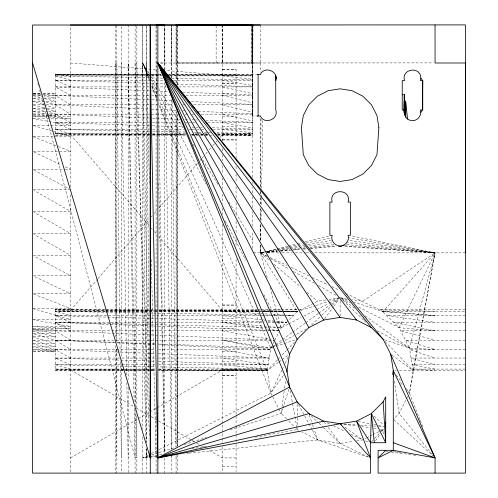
<?xml version="1.0" encoding="UTF-8"?>
<svg xmlns="http://www.w3.org/2000/svg" width="498" height="498" viewBox="0 0 498 498"><rect width="100%" height="100%" fill="white"/><g stroke="black" fill="none" stroke-linecap="round" stroke-linejoin="round"><path stroke-width="0.37" stroke-dasharray="2.49 1.87" d="M70.523 187.111L70.523 25.018M115.331 337.177L115.337 25.018M116.856 342.076L116.856 25.018M121.282 356.07L121.282 25.018M128.167 25.018L128.167 379.395M135.076 401.936L135.083 25.018M136.85 408.161L136.85 25.018M149.4 367.736L146.468 62.997L146.474 25.018L146.468 442.361M156.876 98.753L156.092 62.997L156.092 25.018L156.092 308.654M164.77 69.994L164.77 25.025L164.894 69.994M164.776 25.018L164.77 62.997L159.709 62.997M171.835 78.541L171.679 25.074L171.661 77.763M171.661 62.997L171.661 25.018M176.161 83.21L176.099 25.074L176.08 83.21M216.126 62.997L216.126 25.796M222.419 25.018L222.413 140.741M258.107 116.022L252.791 116.022L252.617 38.122M252.617 248.434L252.648 231.091M252.617 226.335L252.673 211.65M252.617 207.678L252.691 196.878M252.617 192.913L252.704 187.547M252.617 183.588L252.71 182.106M252.617 177.369L252.617 25.796M251.16 25.025L251.179 62.997L252.791 63.756L252.803 25.031M267.239 277.56L260.386 252.86L260.423 245.109M260.448 240.459L260.522 224.193M260.541 220.315L260.597 207.921M260.616 204.049L260.647 197.849M260.666 193.977L260.678 191.649M260.697 186.999L261.014 118.817M260.367 25.025L260.386 62.997L176.08 62.997L176.292 25.784M252.791 116.022L252.791 63.022L251.179 62.997L251.384 25.784M253.003 25.056L252.791 63.041L251.179 62.997M70.523 340.196L55.334 330.809L279.571 330.809L281.146 327.721L297.275 311.592L260.386 252.86L260.535 245.084M260.622 240.416L260.896 225.644M260.983 220.981L261.213 208.538M261.282 204.647L261.4 198.428M261.413 197.65L261.487 193.766M261.587 188.319L262.844 120.672M286.524 418.806L281.146 413.427L281.669 409.599M282.086 406.542L284.165 391.235M284.576 388.172L285.721 379.756M419.988 419.746L409.468 393.103L413.041 370.574L435.065 252.86L351.127 235.884M407.955 391.347L409.468 393.103L435.065 252.86L349.254 237.801M391.932 355.062L413.041 370.574L409.468 348.046L435.065 252.86L348.849 240.36M230.051 429.842L281.146 413.427L282.553 409.026M282.783 408.292L288.871 389.206M465.443 340.196L405.472 340.196L435.065 349.584L409.468 348.046L399.116 327.721L435.065 252.86L347.654 242.669M281.856 370.145L270.794 393.103L150.981 453.709M282.192 369.448L283.872 365.974M285.211 363.191L288.23 356.929M271.846 345.973L270.794 348.046L267.221 370.574L270.794 393.103L281.146 413.427M273.122 343.464L274.653 340.458M274.79 340.196L279.235 331.481M407.744 396.489L399.116 413.427L393.296 419.248M375.548 440.842L380.092 433.945M381.742 431.436L385.153 427.384M283.374 375.579L270.794 393.103L158.688 104.256M324.615 318.77L333.286 306.98M333.741 306.357L338.765 299.528M149.251 370.574L55.334 370.574L55.334 309.818L70.523 310.416L97.446 279.241M97.957 278.656L149.263 219.245M151.299 216.891L152.313 215.715M154.343 213.362L156.882 210.424M158.918 208.071L197.525 163.363M200.065 160.424L201.59 158.657M202.095 158.071L203.62 156.304M205.649 153.95L207.174 152.189M209.21 149.836L212.254 146.306M212.764 145.715L215.304 142.777M215.815 142.185L216.829 141.015M219.873 137.485L222.413 134.541L252.617 133.838M346.583 244.574L435.065 252.86L382.987 311.592L354.171 302.23M371.552 441.626L374.147 438.881M374.67 438.333L380.908 431.754M381.424 431.206L382.987 429.556L384.039 434.679M277.367 359.973L267.221 370.574L158.563 370.574M277.903 359.413L280.038 357.184M282.173 354.95L286.443 350.486M286.979 349.926L294.455 342.114M311.673 324.895L321.16 315.819M321.714 315.284L331.761 305.672M332.322 305.143L338.459 299.267M278.394 362.357L267.221 370.574L158.376 370.238M279.017 361.903L281.501 360.079M282.123 359.624L288.33 355.062M272.039 347.137L270.794 348.046L158.414 343.95M272.667 346.683L275.164 344.865M275.792 344.411L282.036 339.873M282.659 339.418L292.033 332.614M292.656 332.16L305.15 323.084M305.772 322.629L318.266 313.553M318.894 313.099L330.137 304.925M330.759 304.471L338.883 298.576M345.021 245.794L435.065 252.86L362.662 301.234L352.148 299.572M70.523 457.911L137.734 418.999M138.407 418.613L149.157 412.388M149.83 411.995L156.553 408.105M157.225 407.719L222.413 369.97L267.457 369.086L222.413 364.773M272.151 347.311L270.794 348.046L222.413 340.196L270.551 349.584L158.669 349.584M272.836 346.944L274.871 345.849M275.556 345.481L282.354 341.827M285.074 340.364L293.92 335.608M296.64 334.146L306.164 329.029M325.86 299.927L317.6 301.234L297.275 311.592L284.831 311.574M70.523 330.809L55.334 322.343L281.146 327.721L288.006 324.223M288.691 323.874L301.035 317.587M303.78 316.186L316.124 309.899M316.809 309.551L328.468 303.606M329.159 303.257L338.074 298.713M356.655 440.867L362.662 439.915L366.049 438.184M366.727 437.842L369.435 436.46M370.114 436.117L372.143 435.078M372.821 434.735L378.922 431.629M379.594 431.28L382.987 429.556L380.69 429.245M148.211 455.11L142.671 457.911L148.865 457.276M294.928 340.053L270.794 348.046L158.607 98.448M254.098 62.997L159.198 62.997M300.973 310.391L315.01 305.828M315.751 305.585L339.393 297.904M148.597 456.006L142.671 457.911L150.29 456.517M151.56 455.054L158.221 452.919M158.962 452.676L175.252 447.447M184.142 444.59L206.359 437.456M260.386 245.084L260.386 252.86L264.164 251.932M264.924 251.745L276.253 248.969M277.006 248.788L287.583 246.193M288.342 246.006L296.652 243.97M297.406 243.79L301.184 242.862M304.963 241.935L329.134 236.015M268.646 259.838L260.386 252.86L264.183 252.05M264.942 251.888L276.334 249.467M277.093 249.305L288.485 246.877M289.245 246.715L296.839 245.103M297.599 244.941L302.155 243.97M305.953 243.161L331.014 237.832M151.05 456.373L162.473 454.282M191.413 448.972L208.17 445.897M255.387 437.238L297.275 429.556L298.632 430.247M267.146 256.657L260.386 252.86L264.208 252.187M267.264 251.652L277.193 249.909M277.952 249.772L289.413 247.761M290.178 247.631L297.816 246.286M298.576 246.155L303.923 245.215M307.745 244.543L331.419 240.385M328.867 299.447L339.381 297.785M189.116 453.13L317.6 439.915L340.128 443.481L353.648 441.34M267.395 256.171L260.386 252.86L264.226 252.318M267.302 251.882L277.293 250.475M278.058 250.37L289.581 248.745M290.353 248.639L298.8 247.45M299.572 247.338L304.944 246.585M308.791 246.043L331.836 242.794M260.386 252.86L264.245 252.424M267.333 252.075L277.361 250.948M280.449 250.6L289.705 249.554M293.559 249.118L299.734 248.427M302.821 248.079L305.903 247.73M309.762 247.294L333.679 244.599M149.637 457.195L156.602 456.479M157.38 456.398L159.702 456.162M186.794 453.373L188.337 453.211M267.333 252.206L277.361 251.266M280.449 250.973L290.483 250.033M293.565 249.741L299.74 249.162M302.828 248.876L305.915 248.583M309.768 248.222L335.235 245.831M267.358 252.262L277.423 251.397M280.517 251.135L290.583 250.27M291.355 250.201L299.871 249.473M303.743 249.143L306.065 248.944M310.708 248.546L336.262 246.354M150.869 74.389L55.334 74.389L55.334 135.145L70.523 134.541L149.568 134.541M55.334 370.574L70.523 369.97L154.996 369.97M252.617 74.507L222.413 74.986L169.569 74.8M257.323 310.148L222.413 310.416L55.334 309.818L70.523 311.306M258.095 310.142L268.179 310.067M268.957 310.061L280.592 309.974M281.364 309.968L297.655 309.843L281.339 309.818M176.08 62.997L433.602 62.891M156.092 62.997L158.426 62.997M222.413 69.378L236.083 69.378L236.083 157.81M222.413 69.726L236.083 69.726M151.647 74.389L160.966 74.389M167.957 74.389L252.617 74.389L252.617 135.145L218.441 135.145M258.107 74.519L252.791 74.519L252.772 25.049M158.096 74.986L70.523 74.986L55.334 74.389L70.523 75.877M158.868 74.986L161.196 74.986M168.946 74.986L236.083 74.961M70.523 80.19L55.334 75.877L150.869 75.877M151.647 75.877L161.744 75.877M170.285 75.877L252.617 75.877M70.523 86.907L55.334 80.19L150.869 80.19M151.647 80.19L164.072 80.19M173.397 80.19L252.617 80.19M222.413 83.11L236.083 83.11M222.413 83.315L236.083 83.315M70.523 95.379L55.334 86.907L150.869 86.907M151.647 86.907L166.407 86.907M178.832 86.907L252.617 86.907M33.31 93.375L40.145 93.375M43.183 93.375L55.334 93.375M222.413 93.381L236.083 93.381M33.31 93.929L40.145 93.929M43.183 93.929L55.334 93.929M70.523 104.767L55.334 95.379L150.869 95.379M151.647 95.379L170.285 95.379M185.822 95.379L252.617 95.379M33.31 95.548L40.904 95.548M43.942 95.548L55.334 95.548L43.183 94.39M33.31 98.069L43.183 98.069M43.942 98.069L55.334 98.069L43.942 96.002M33.31 101.243L55.334 101.243L44.31 98.486M33.31 104.767L45.461 104.767M46.221 104.767L150.869 104.767M151.647 104.767L173.397 104.767M182.716 104.767L185.044 104.767M193.591 104.767L252.617 104.767M33.31 108.284L46.221 108.284M46.98 108.284L55.334 108.284L33.285 101.474M33.31 111.459L47.74 111.459M48.499 111.459L55.334 111.459L47.254 109.087M33.31 113.98L48.499 113.98M49.258 113.98L55.334 113.98L48.723 112.33M70.523 122.62L55.334 114.154L150.869 114.154M151.647 114.154L177.276 114.154M185.044 114.154L187.373 114.154M192.035 114.154L193.591 114.154M201.354 114.154L252.617 114.154M33.31 115.598L48.499 115.598M49.258 115.598L55.334 115.598L49.258 114.496M48.829 116.159L33.31 116.159L70.523 118.48L50.379 118.48M49.601 116.159L70.523 116.159M222.413 116.152L236.083 116.152M33.329 118.48L49.601 118.48M70.523 129.343L55.334 122.62L149.319 122.62M152.425 122.62L180.382 122.62M185.822 122.62L188.151 122.62M188.929 122.62L192.035 122.62M192.813 122.62L196.698 122.62M207.566 122.62L252.617 122.62M33.329 125.347L70.523 125.347L33.31 118.617M222.413 126.417L236.083 126.417M70.523 133.657L55.334 129.343L149.319 129.343M152.425 129.343L183.494 129.343M188.929 129.343L191.257 129.343M192.035 129.343L195.919 129.343M196.698 129.343L200.582 129.343M201.354 129.343L203.688 129.343M213.007 129.343L252.617 129.343M149.562 134.802L70.523 134.541L55.334 133.657L149.319 133.657M152.425 133.657L185.822 133.657M195.141 133.657L198.248 133.657M199.026 133.657L203.688 133.657M204.46 133.657L206.794 133.657M216.891 133.657L252.617 133.657M152.668 134.541L158.096 134.541M158.868 134.541L185.219 134.541M191.419 134.541L194.519 134.541M195.291 134.541L197.619 134.541M200.719 134.541L204.591 134.541M205.369 134.541L207.691 134.541M217.763 134.541L236.083 134.572M55.334 135.145L149.319 135.145M152.425 135.145L185.822 135.145M192.035 135.145L212.229 135.145M33.329 136.464L70.523 136.464L54.145 131.671M222.413 139.801L236.083 139.801M222.413 139.994L236.083 139.994M33.329 151.336L70.523 151.336L58.347 146.568M33.329 169.32L64.323 169.32M65.101 169.32L70.523 169.32L64.902 166.656M33.329 189.626L68.973 189.626M33.329 211.364L70.523 211.364L33.883 190.385M33.329 233.593L70.523 233.593L33.883 212.148M253.395 252.86L266.598 252.86M267.376 252.86L281.351 252.86M282.123 252.86L292.22 252.86M295.32 252.86L305.417 252.86M306.189 252.86L309.295 252.86M314.73 252.86L465.443 252.86M33.329 255.337L70.523 255.337L33.883 234.359M33.329 275.643L70.523 275.643L33.908 256.059M33.329 293.627L70.523 293.627L33.957 276.309M222.413 304.969L236.083 304.969M222.413 305.156L236.083 305.156M33.329 308.499L70.523 308.499L33.266 293.907M105.041 309.818L55.334 309.818L105.078 310.123M105.819 309.818L149.313 309.818M150.085 309.818L153.969 309.818M154.747 309.818L257.267 309.818M258.039 309.818L260.373 309.818M261.145 309.818L268.136 309.818M268.914 309.818L280.561 309.818M465.443 309.818L379.507 309.818L435.065 311.306M70.523 310.416L154.218 310.416M158.868 310.416L236.083 310.391M105.078 311.306L55.334 311.306L70.523 315.62M105.856 311.306L154.044 311.306M154.822 311.306L257.422 311.306M263.629 311.306L282.291 311.306M283.063 311.306L297.841 311.306L282.615 311.536M465.443 322.337L393.737 322.343L435.065 330.809L399.116 327.721L382.42 311.306L464.684 311.306M70.523 322.343L55.334 315.62L284.009 315.62M287.029 315.62L293.247 315.62L286.319 315.197M465.443 315.62L387.014 315.62L435.065 322.343M222.413 318.539L236.083 318.539M33.329 319.61L70.523 319.61L33.298 308.716M261.811 322.343L55.334 322.343L264.83 330.249M267.905 322.343L286.524 322.343L222.413 315.62M33.31 328.805L70.523 328.805L33.329 326.526L70.523 326.483L33.31 319.747M222.413 328.811L236.083 328.811M33.31 329.359L55.334 329.359M465.443 330.809L400.691 330.809L435.065 340.196M33.31 330.977L55.334 330.977L33.31 328.879M33.31 333.498L55.334 333.498L33.31 329.502M33.31 336.673L55.334 336.673L33.285 331.164M33.31 340.196L274.018 340.196M33.31 343.713L55.334 343.713L33.285 336.903M33.31 346.894L55.334 346.894L33.285 340.414M33.31 349.409L55.334 349.409L33.285 343.9M70.523 358.05L55.334 349.584L154.785 349.584M465.443 349.584L409.711 349.584L435.065 358.05M33.31 351.028L55.334 351.028L33.31 347.031M33.31 351.588L55.334 351.588L33.31 349.484M222.413 351.582L236.083 351.582M70.523 364.773L55.334 358.05L154.884 358.05M158.769 358.05L269.206 358.05L222.413 349.584M465.443 358.05L411.055 358.05L435.065 364.773M222.413 361.847L236.083 361.847M70.523 369.086L55.334 364.773L154.747 364.773M158.632 364.773L268.142 364.773L222.413 358.05M465.443 364.773L412.12 364.773L435.065 369.086M150.601 370.219L70.523 369.97L55.334 369.086L154.791 369.086M158.675 369.086L267.457 369.086L158.675 366.877M465.443 369.086L412.805 369.086L435.065 370.574M158.868 369.97L236.083 370.002M150.023 370.574L154.685 370.574M394.814 370.574L396.333 370.574M399.371 370.574L465.443 370.574M222.413 375.231L236.083 375.231M222.413 375.424L236.083 375.424M236.083 457.911L222.413 457.911L207.629 449.352M222.413 466.719L236.083 466.719M105.122 311.362L55.334 311.306L293.247 315.62M105.9 311.362L154.137 311.418M154.915 311.424L257.603 311.543M258.381 311.543L260.715 311.549M261.494 311.549L269.269 311.555M270.047 311.555L281.719 311.574M161.022 74.768L55.334 74.389L150.869 75.08M152.662 134.815L158.084 134.834M158.862 134.834L185.206 134.921M191.406 134.939L194.506 134.952M195.278 134.952L197.6 134.964M200.7 134.97L204.578 134.983M205.35 134.989L207.678 134.995M217.751 135.026L252.617 135.145M257.914 311.437L222.413 311.306L260.143 313.603M258.686 311.443L261.002 311.449M261.774 311.455L281.843 311.53M151.38 370.219L155.27 370.232M151.647 75.086L160.966 75.154M169.513 75.217L252.617 75.814M55.334 133.657L149.319 134.336M152.425 134.36L185.822 134.603M192.035 134.647L194.363 134.665M195.141 134.672L197.469 134.684M200.582 134.709L204.46 134.74M205.238 134.74L207.566 134.759M217.67 134.834L252.617 135.089M105.856 310.13L154.044 310.422M154.822 310.428L257.422 311.057M263.641 311.094L269.082 311.126M269.86 311.132L281.513 311.206M282.291 311.206L297.841 311.306L282.285 311.119M55.334 369.086L122.863 369.56M123.635 369.566L149.251 369.746M150.023 369.753L154.685 369.784M158.563 369.809L267.221 370.574L158.713 102.613M257.404 310.827L222.413 310.416L158.918 236.892M263.629 310.901L269.069 310.964M269.848 310.976L281.507 311.113M222.413 369.97L267.221 370.574L222.413 369.086M222.413 134.541L252.617 135.02M55.334 364.773L154.791 366.796M55.334 75.877L150.869 77.881M151.647 77.9L163.3 78.142M171.841 78.323L252.617 80.022M55.334 129.343L149.319 131.316M152.425 131.385L185.044 132.07M194.363 132.269L197.469 132.331M198.248 132.35L201.354 132.412M204.46 132.48L207.566 132.543M208.345 132.561L210.679 132.611M216.891 132.742L252.617 133.495M252.617 75.69L222.413 74.986L165.846 70.523M55.334 315.62L264.805 321.708M267.905 321.801L286.524 322.343M55.334 358.05L154.747 361.193M158.632 361.311L268.142 364.773M55.334 80.19L150.869 83.322M151.647 83.347L164.85 83.776M176.504 84.162L252.617 86.652M55.334 122.62L149.319 125.701M152.425 125.801L182.716 126.797M192.035 127.102L195.141 127.202M195.919 127.227L199.804 127.357M200.582 127.382L202.132 127.432M212.229 127.762L252.617 129.088M114.235 342.344L55.334 340.196L33.285 333.716M117.335 342.456L155.314 343.838M267.936 330.367L279.571 330.809M222.413 133.657L252.617 134.84M55.334 349.584L155.295 353.543M158.395 353.661L269.206 358.05M55.334 86.907L150.869 90.854M151.647 90.885L168.735 91.595M182.716 92.167L252.617 95.056M55.334 114.154L149.319 118.032M152.425 118.163L179.61 119.283M185.044 119.508L188.929 119.669M192.035 119.8L195.141 119.925M195.919 119.956L197.469 120.024M206.016 120.373L252.617 122.296M55.334 330.809L274.012 340.165M154.785 344.535L55.334 340.196L70.523 349.584M158.669 344.703L270.551 349.584M55.334 95.379L150.869 99.749M151.647 99.787L171.841 100.708M191.257 101.598L252.617 104.412M45.779 101.959L55.334 104.767L150.869 109.137M151.647 109.174L176.504 110.313M182.716 110.593L185.044 110.705M189.707 110.917L191.257 110.986M198.248 111.309L252.617 113.799M260.908 313.647L263.99 313.84M264.762 313.883L270.153 314.213M273.228 314.4L285.547 315.147M343.994 423.997L356.35 424.844M360.21 425.105L369.479 425.74M373.338 426.002L377.976 426.319M378.748 426.369L383.379 426.686M344.759 246.354L435.065 252.86M70.523 62.997L158.096 69.907M382.42 311.306L435.065 315.62L382.987 311.592L346.552 293.615M269.935 287.296L281.146 327.721L222.413 322.343L264.332 328.549M33.31 93.443L42.423 94.315M33.31 114.054L48.499 115.505M49.258 115.573L55.334 116.159M222.413 75.877L252.617 79.307M222.413 129.343L252.617 132.773M385.801 451.344L388.11 451.649M391.191 452.06L412.742 454.935M413.508 455.035L415.818 455.346M343.956 424.252L356.966 426.02M361.56 426.649L369.977 427.788M373.799 428.311L376.862 428.728M267.382 329.004L278.812 330.697M393.296 451.487L397.852 452.184M398.612 452.302L402.409 452.887M340.128 297.667L346.141 298.619M222.413 80.19L252.617 85.532M222.413 122.62L252.617 127.967M222.413 330.809L268.721 339.107M33.31 94.066L40.904 95.448M33.31 111.602L48.499 114.359M358.056 421.426L370.755 423.916M373.743 424.501L377.478 425.236M378.225 425.379L383.454 426.406M222.413 86.907L252.617 93.643M222.413 114.154L252.617 120.889M222.413 95.379L252.617 102.843M222.413 104.767L252.617 112.231M33.285 95.734L41.371 97.751M33.285 108.471L45.779 111.589M33.298 125.564L53.398 131.453M33.285 98.287L42.84 101.094M33.285 104.978L46.513 108.869M340.869 297.904L348.258 300.306M384.605 339.81L409.468 348.046L365.115 315.819M368.302 457.164L317.6 439.915L302.018 431.971M365.513 440.935L369.08 442.212M33.266 136.745L57.631 146.288M270.196 257.497L287.01 265.446M291.212 267.438L309.426 276.054M312.227 277.38L328.338 284.999M331.836 286.655L339.543 290.303M33.957 152.002L61.385 164.987M323.389 427.465L340.128 443.481L367.748 456.598M327.18 422.808L330.66 424.489M333.442 425.827L344.572 431.193M350.835 434.212L362.662 439.915M341.504 298.364L350.418 302.909M358.647 307.104L399.116 327.721M33.908 170.042L70.523 189.626M377.503 330.859L409.468 348.046M270.526 258.555L289.45 269.188M293.503 271.466L314.45 283.238M318.508 285.516L336.075 295.389M70.523 369.97L133.701 406.549M136.39 408.105L150.502 416.278M151.174 416.664L157.897 420.555M158.569 420.947L191.5 440.014M192.172 440.4L196.206 442.734M196.878 443.127L198.895 444.291M202.25 446.239L203.595 447.017M55.334 104.767L70.523 114.154M345.139 427.328L362.034 439.466M342.008 299.03L355.124 308.561M273.956 264.326L301.085 287.271M306.986 292.258L317.6 301.234M393.856 419.77L433.372 456.342M374.135 416.135L383.497 424.806M342.923 300.338L363.565 320.09M364.125 320.625L365.8 322.225M311.113 415.718L318.371 422.659M318.925 423.194L322.835 426.929M288.672 420.953L294.05 426.332M296.204 428.479L297.275 429.556L297.269 428.019M385.278 341.56L413.041 370.574M400.367 382.564L402.901 385.496M70.523 134.541L149.263 225.712M151.299 228.065L152.313 229.242M154.343 231.595L156.882 234.539M432.146 454.307L399.116 413.427L394.092 379.731M324.161 421.756L326.439 424.856M328.269 427.34L340.128 443.481M396.439 374.957L400.934 381.213M406.324 388.72L409.468 393.103M149.213 73.542L142.671 62.997L142.677 25.018L142.671 429.145M151.255 76.841L156.976 86.067M158.613 88.706L183.544 128.92M192.944 144.078L194.992 147.377M202.754 159.902L218.697 185.611M228.912 202.088L252.617 240.329M298.582 404.544L304.434 415.425M304.801 416.104L312.115 429.712M312.483 430.39L317.6 439.915L314.213 429.674M149.525 76.094L142.671 62.997L146.319 442.361M151.33 79.543L156.739 89.883M158.899 94.016L206.141 184.328M225.252 220.863L245.807 260.161M263.84 294.629L281.146 327.721M149.363 77.887L142.671 62.997L149.4 412.823M151.915 83.558L157.013 94.9M149.381 79.562L142.671 62.997L149.419 80.371M152.008 86.048L156.963 98.293M420.275 420.468L422.833 426.948M151.946 86.882L157.001 99.917M309.37 415.046L312.271 423.823M312.514 424.551L313.97 428.94M252.604 63.028L252.791 63.756M37.823 83.303L38.607 86.316M39.585 90.076L135.076 457.911L134.192 407.383M290.259 390.799L297.275 429.556M135.076 62.997L149.4 435.364M146.468 62.997L149.406 183.488M151.261 259.676L156.092 457.911M136.85 62.997L146.014 439.255M146.225 447.808L146.468 457.911L146.387 449.358M158.744 183.488L164.67 453.248M135.717 406.605L128.167 62.997L134.074 400.386M135.873 413.601L136.85 457.911M165.149 84.76L171.511 449.358M171.661 457.911L171.636 456.355L171.661 473.1M158.731 112.747L164.689 453.248M121.282 62.997L126.729 375.504M126.853 382.501L128.167 457.911M172.09 101.088L175.962 447.03M176.08 457.911L176.055 455.577L176.08 473.1M116.856 62.997L120.093 352.186M120.199 361.517L121.282 457.911M252.025 25.068L252.38 62.991L252.374 25.031M222.058 25.074L222.413 62.997L222.407 25.815M297.138 404.133L297.206 417.231M297.213 418.003L297.262 427.247M176.273 111.969L177.562 446.252M177.593 454.799L177.605 473.1M115.331 62.997L116.408 342.076M116.439 349.073L116.856 457.911M340.128 300.705L340.128 315.894M260.386 62.997L260.386 72.216M260.386 118.356L260.386 186.775M260.386 191.437L260.386 194.544M260.386 197.656L260.386 203.875M260.386 207.766L260.386 220.203M260.386 224.094L260.386 240.416M236.083 166.326L236.083 170.198M236.083 174.07L236.083 182.592M236.083 186.464L236.083 198.079M236.083 202.73L236.083 215.895M236.083 221.317L236.083 233.711M236.083 238.355L236.083 246.877M236.083 259.271L236.083 425.535M236.083 426.307L236.083 443.506M236.083 444.278L236.083 471.681M222.413 148.485L222.413 151.61M222.413 154.685L222.413 160.904M222.413 165.535L222.413 174.057M222.413 177.929L222.413 188.786M222.413 194.201L222.413 203.501M222.413 208.152L222.413 214.345M222.413 224.417L222.413 442.859M222.413 446.6L222.413 473.1M176.08 110.413L176.08 447.03M171.661 99.532L171.661 449.358M164.77 82.431L164.77 453.248M164.77 457.911L164.77 473.1M156.092 407.383L156.092 473.1M146.468 449.358L146.468 473.1M142.671 436.92L142.671 473.1M136.85 415.93L136.85 473.1M135.076 409.711L135.076 473.1M128.167 387.17L128.167 473.1M121.282 363.845L121.282 473.1M116.856 349.073L116.856 473.1M115.331 345.718L115.331 473.1M70.523 194.861L70.523 473.1M177.612 114.397L177.605 446.252L177.605 114.397M177.612 25.018L177.612 85.637L177.605 25.025M300.755 309.818L298.427 309.837L300.755 309.818"/><path stroke-width="0.75" d="M150.265 473.1L150.265 25.025L150.265 62.997L157.86 457.911L340.128 423.736L356.556 421.134L370.512 442.722L385.701 442.722L385.701 396.8L383.143 401.824L371.377 413.583L370.512 442.722L370.512 473.1L32.551 473.1L32.551 25.018L465.425 24.9L465.443 473.1L378.107 473.1L378.107 450.317L393.296 450.317L435.065 457.911L435.065 473.1M150.272 25.018L150.265 457.911L32.551 62.997M465.443 252.86L465.449 62.873M176.292 25.006L252.617 25.031L250.687 25.093M404.127 112.361L404.507 109.965L402.228 109.965L402.228 80.583L404.507 80.583C401.008 68.6 420.685 65.705 420.835 78.186L422.734 80.583L422.734 109.965L420.455 109.965C422.123 115.094 417.853 120.784 412.481 120.715C399.788 119.601 404.961 102.762 404.507 94.776L402.228 94.776M286.761 372.106L289.568 354.146L297.119 339.325L308.885 327.566L323.7 320.015L340.128 317.413L356.556 320.015L371.377 327.566L383.143 339.325L390.693 354.146L435.065 457.911L393.296 442.722M275.755 80.583C279.073 71.301 264.183 65.431 260.386 74.519L257.348 74.519M404.127 97.172L404.507 94.776L404.532 114.938L404.127 97.172L405.721 117.273L405.721 102.084L404.532 99.749M420.835 78.186L420.455 80.583L422.734 80.583L422.379 109.965L420.835 112.361M222.407 25.037L225.445 25.049L216.126 25.018M385.701 450.317L378.107 457.911L393.296 450.317L393.296 370.574L390.693 354.146M383.143 339.325L157.86 62.997L286.966 370.574L289.568 387.002L157.86 457.911L323.7 421.134L341.659 423.941M338.584 246.155C344.442 246.765 350.019 241.163 348.108 235.274L350.387 235.274L350.387 202.095L348.108 202.095C351.756 188.244 328.506 188.244 332.154 202.095L329.875 202.095L329.875 235.274L332.154 235.274C330.242 241.144 335.814 246.79 341.672 246.137M383.143 401.824L385.701 442.722L371.377 413.583L356.556 421.134L370.512 457.911L340.128 423.736L341.678 423.842M252.617 25.105L253.003 25.056L251.39 25.006M252.025 25.068L252.617 25.043M195.658 25.037L176.099 25.074L177.605 25.025M176.099 25.074L179.442 25.043M260.367 25.025L251.16 25.025M70.523 25.018L252.561 25.037M465.443 62.997L435.065 62.997L435.04 25.025M257.348 116.022L260.386 116.022C264.183 125.116 279.073 119.24 275.755 109.965L275.73 75.603M164.788 25.074L156.092 25.018M342.711 245.614L344.249 245.738M323.7 421.134L308.885 413.583L297.119 401.824L289.568 387.002L157.86 62.997L371.377 327.566M309.999 414.647L308.885 413.583L157.86 457.911L297.119 401.824L297.854 403.181M356.556 320.015L157.86 62.997L289.568 354.146M340.128 317.413L157.86 62.997L297.119 339.325M323.7 320.015L157.86 62.997L308.885 327.566M435.065 457.911L393.296 370.574L392.692 374.372L393.296 374.372L393.638 376.669M275.755 76.785L276.135 78.186M385.247 440.531L385.701 442.722M289.568 387.002L289.848 388.521M405.721 102.084L407.569 119.115M385.234 422.292L385.701 426.842M371.377 413.583L374.309 442.722M150.147 454.799L150.265 457.911L150.147 451.692M258.107 74.519L258.107 116.022M157.86 25.025L157.86 473.1M378.866 127.55L376.967 154.704L371.464 165.504L362.899 174.07L352.098 179.573L340.128 181.471L328.163 179.573L317.363 174.07L308.797 165.504L303.294 154.704L301.396 127.55L303.294 115.58L308.797 104.779L317.363 96.214L328.163 90.711L340.128 88.818L352.098 90.711L362.899 96.214L371.464 104.779L376.967 115.58L378.866 127.55"/></g></svg>
